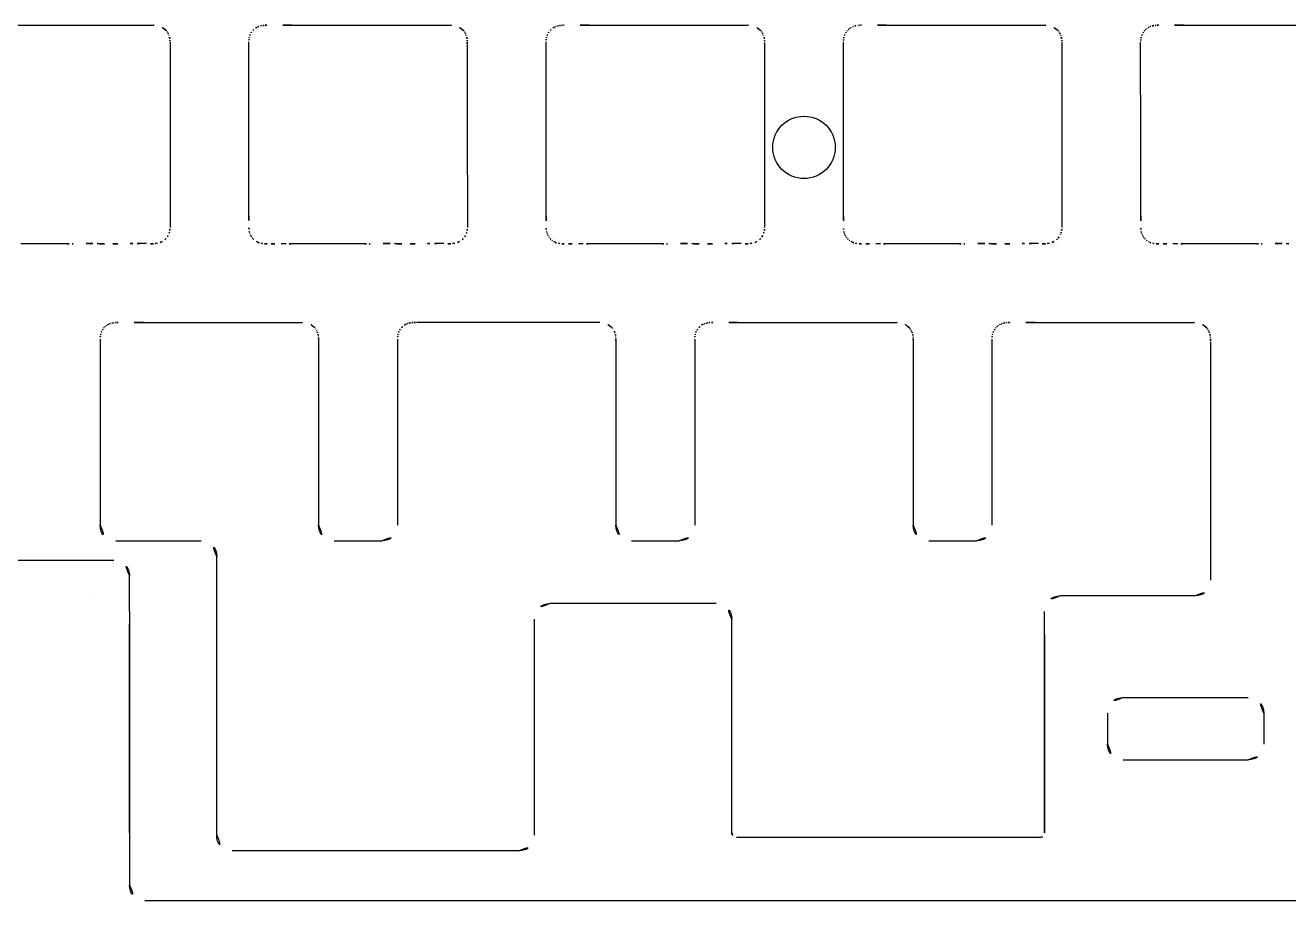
# Model space of a CAD drawing. Header units: millimetres. Extents: x 1963163760 to 1963164260, y 1135949646 to 1135950337.
# Drawn here: x 1963163908.2 to 1963163989.2, y 1135949843.2 to 1135949899.3 of the extents above; entities that cross this region are included whole.
import ezdxf

# ---------------------------------------------------------------- set-up
doc = ezdxf.new("R2010")
doc.units = ezdxf.units.MM

msp = doc.modelspace()

# ---------------------------------------------------------------- linework, layer by layer
for p, q in [((1963163906.252476, 1135949899.3461), (1963163916.444005, 1135949899.346359)), ((1963163925.302464, 1135949899.3461), (1963163935.494054, 1135949899.346359)), ((1963163944.352452, 1135949899.3461), (1963163954.54398, 1135949899.346359)), ((1963163963.40244, 1135949899.3461), (1963163973.594029, 1135949899.346359)), ((1963163982.452428, 1135949899.3461), (1963163992.644078, 1135949899.346359)), ((1963163917.488316, 1135949898.235122), (1963163917.488377, 1135949898.213819)), ((1963163922.538182, 1135949891.518127), (1963163922.533055, 1135949898.274903)), ((1963163936.538304, 1135949898.235122), (1963163936.538365, 1135949898.192506)), ((1963163941.58817, 1135949891.518127), (1963163941.583043, 1135949898.274903)), ((1963163960.638219, 1135949891.518127), (1963163960.633092, 1135949898.274902)), ((1963163979.688145, 1135949891.518127), (1963163979.683018, 1135949898.274902)), ((1963163917.488194, 1135949897.4272), (1963163917.487889, 1135949895.293655)), ((1963163917.488316, 1135949898.192505), (1963163917.488194, 1135949898.107345)), ((1963163917.488194, 1135949898.107345), (1963163917.488255, 1135949897.767278)), ((1963163917.488255, 1135949897.767278), (1963163917.488194, 1135949897.4272)), ((1963163917.488377, 1135949898.213819), (1963163917.488316, 1135949898.192505)), ((1963163936.538243, 1135949897.4272), (1963163936.537877, 1135949895.293655)), ((1963163936.538243, 1135949898.107345), (1963163936.538304, 1135949897.767278)), ((1963163936.538304, 1135949897.767278), (1963163936.538243, 1135949897.4272)), ((1963163955.588231, 1135949897.4272), (1963163955.587865, 1135949895.293655)), ((1963163955.588292, 1135949898.192505), (1963163955.58817, 1135949898.107345)), ((1963163955.58817, 1135949898.107345), (1963163955.588231, 1135949897.4272)), ((1963163974.638219, 1135949897.427185), (1963163974.637913, 1135949895.293653)), ((1963163974.638341, 1135949898.192505), (1963163974.638219, 1135949898.107361)), ((1963163974.638219, 1135949898.107361), (1963163974.63828, 1135949897.767278)), ((1963163974.63828, 1135949897.767278), (1963163974.638219, 1135949897.427185)), ((1963163917.487889, 1135949895.293655), (1963163917.48795, 1135949894.226883)), ((1963163936.537877, 1135949895.293655), (1963163936.537938, 1135949894.226883)), ((1963163955.587865, 1135949895.293655), (1963163955.587926, 1135949894.226883)), ((1963163974.637913, 1135949895.293653), (1963163974.637975, 1135949894.226883)), ((1963163917.48795, 1135949894.226883), (1963163917.488255, 1135949893.16011)), ((1963163936.537938, 1135949894.226883), (1963163936.538243, 1135949893.16011)), ((1963163955.587926, 1135949894.226883), (1963163955.588292, 1135949893.16011)), ((1963163974.637975, 1135949894.226883), (1963163974.638219, 1135949893.16011)), ((1963163917.488255, 1135949893.16011), (1963163917.489903, 1135949886.381668)), ((1963163936.538243, 1135949893.16011), (1963163936.539952, 1135949886.381668)), ((1963163955.588292, 1135949893.16011), (1963163955.58994, 1135949886.381668)), ((1963163974.638219, 1135949893.16011), (1963163974.639928, 1135949886.381668)), ((1963163922.538609, 1135949890.748119), (1963163922.538182, 1135949891.518127)), ((1963163941.588658, 1135949890.748119), (1963163941.58817, 1135949891.518127)), ((1963163960.638646, 1135949890.748119), (1963163960.638219, 1135949891.518127)), ((1963163979.688634, 1135949890.748119), (1963163979.688145, 1135949891.518127)), ((1963163922.538914, 1135949889.9781), (1963163922.538609, 1135949890.748119)), ((1963163941.588902, 1135949889.9781), (1963163941.588658, 1135949890.748119)), ((1963163960.638951, 1135949889.9781), (1963163960.638646, 1135949890.748119)), ((1963163979.688908, 1135949889.9781), (1963163979.688634, 1135949890.748119)), ((1963163922.539098, 1135949888.438003), (1963163922.538914, 1135949889.9781)), ((1963163941.589024, 1135949888.438003), (1963163941.588902, 1135949889.9781)), ((1963163960.639073, 1135949888.438003), (1963163960.638951, 1135949889.9781)), ((1963163979.689122, 1135949888.438003), (1963163979.688908, 1135949889.9781)), ((1963163922.53922, 1135949887.777063), (1963163922.539098, 1135949888.438003)), ((1963163922.539464, 1135949887.446651), (1963163922.53922, 1135949887.777063)), ((1963163941.589146, 1135949887.777063), (1963163941.589024, 1135949888.438003)), ((1963163941.589391, 1135949887.446651), (1963163941.589146, 1135949887.777063)), ((1963163960.639195, 1135949887.777063), (1963163960.639073, 1135949888.438003)), ((1963163960.639439, 1135949887.446651), (1963163960.639195, 1135949887.777063)), ((1963163979.689244, 1135949887.777063), (1963163979.689122, 1135949888.438003)), ((1963163979.689488, 1135949887.446651), (1963163979.689244, 1135949887.777063)), ((1963163922.539952, 1135949887.116318), (1963163922.539464, 1135949887.446651)), ((1963163941.589879, 1135949887.116318), (1963163941.589391, 1135949887.446651)), ((1963163960.639928, 1135949887.116318), (1963163960.639439, 1135949887.446651)), ((1963163979.689976, 1135949887.116318), (1963163979.689488, 1135949887.446651)), ((1963163909.425328, 1135949885.34522), (1963163907.930821, 1135949885.345413)), ((1963163910.172581, 1135949885.345054), (1963163909.425328, 1135949885.34522)), ((1963163910.919835, 1135949885.34465), (1963163910.172581, 1135949885.345054)), ((1963163915.774663, 1135949885.348581), (1963163915.562535, 1135949885.349411)), ((1963163915.986729, 1135949885.347534), (1963163915.774663, 1135949885.348581)), ((1963163924.920201, 1135949885.345083), (1963163924.605077, 1135949885.343735)), ((1963163925.409917, 1135949885.345972), (1963163925.235387, 1135949885.345947)), ((1963163925.584447, 1135949885.345825), (1963163925.409917, 1135949885.345972)), ((1963163926.282628, 1135949885.345533), (1963163925.584447, 1135949885.345825)), ((1963163926.980748, 1135949885.345413), (1963163926.282628, 1135949885.345533)), ((1963163928.475316, 1135949885.34522), (1963163926.980748, 1135949885.345413)), ((1963163929.222569, 1135949885.345054), (1963163928.475316, 1135949885.34522)), ((1963163929.969823, 1135949885.34465), (1963163929.222569, 1135949885.345054)), ((1963163934.82462, 1135949885.348581), (1963163934.612523, 1135949885.349411)), ((1963163935.036717, 1135949885.347534), (1963163934.82462, 1135949885.348581)), ((1963163943.970189, 1135949885.345083), (1963163943.655095, 1135949885.343735)), ((1963163944.459935, 1135949885.345972), (1963163944.285374, 1135949885.345947)), ((1963163944.634434, 1135949885.345825), (1963163944.459935, 1135949885.345972)), ((1963163945.332616, 1135949885.345533), (1963163944.634434, 1135949885.345825)), ((1963163946.030797, 1135949885.345413), (1963163945.332616, 1135949885.345533)), ((1963163947.525304, 1135949885.34522), (1963163946.030797, 1135949885.345413)), ((1963163948.272557, 1135949885.345054), (1963163947.525304, 1135949885.34522)), ((1963163949.019871, 1135949885.34465), (1963163948.272557, 1135949885.345054)), ((1963163953.874638, 1135949885.348581), (1963163953.662511, 1135949885.349411)), ((1963163954.086705, 1135949885.347534), (1963163953.874638, 1135949885.348581)), ((1963163963.020238, 1135949885.345083), (1963163962.705083, 1135949885.343735)), ((1963163963.509923, 1135949885.345972), (1963163963.335362, 1135949885.345947)), ((1963163963.684483, 1135949885.345825), (1963163963.509923, 1135949885.345972)), ((1963163964.382634, 1135949885.345533), (1963163963.684483, 1135949885.345825)), ((1963163965.080785, 1135949885.345413), (1963163964.382634, 1135949885.345533)), ((1963163966.575352, 1135949885.34522), (1963163965.080785, 1135949885.345413)), ((1963163967.322606, 1135949885.345054), (1963163966.575352, 1135949885.34522)), ((1963163968.069859, 1135949885.34465), (1963163967.322606, 1135949885.345054)), ((1963163972.924657, 1135949885.348581), (1963163972.712559, 1135949885.349411)), ((1963163973.136754, 1135949885.347534), (1963163972.924657, 1135949885.348581)), ((1963163982.070164, 1135949885.345083), (1963163981.75504, 1135949885.343735)), ((1963163982.559911, 1135949885.345972), (1963163982.385289, 1135949885.345947)), ((1963163982.73441, 1135949885.345825), (1963163982.559911, 1135949885.345972)), ((1963163983.432591, 1135949885.345533), (1963163982.73441, 1135949885.345825)), ((1963163984.130772, 1135949885.345413), (1963163983.432591, 1135949885.345533)), ((1963163985.625279, 1135949885.34522), (1963163984.130772, 1135949885.345413)), ((1963163986.372594, 1135949885.345054), (1963163985.625279, 1135949885.34522)), ((1963163987.119908, 1135949885.34465), (1963163986.372594, 1135949885.345054)), ((1963163915.77744, 1135949880.296112), (1963163925.969029, 1135949880.296356)), ((1963163953.877476, 1135949880.296112), (1963163964.069005, 1135949880.296356)), ((1963163972.927525, 1135949880.296112), (1963163983.119054, 1135949880.296358)), ((1963163946.063267, 1135949879.142532), (1963163946.063145, 1135949879.057373)), ((1963163965.113316, 1135949879.142532), (1963163965.113194, 1135949879.057373)), ((1963163965.113316, 1135949879.185135), (1963163965.113377, 1135949879.163828)), ((1963163965.113377, 1135949879.163828), (1963163965.113316, 1135949879.142532)), ((1963163984.163365, 1135949879.185104), (1963163984.163365, 1135949879.163818)), ((1963163984.163365, 1135949879.163818), (1963163984.163365, 1135949879.142532)), ((1963163912.635954, 1135949862.765527), (1963163912.635954, 1135949862.765527)), ((1963163914.882813, 1135949847.570205), (1963163914.883981, 1135949860.970864)), ((1963163973.531285, 1135949860.251529), (1963163973.529748, 1135949847.575539)), ((1963163978.568568, 1135949856.258152), (1963163986.568568, 1135949856.258152)), ((1963163977.568568, 1135949855.258152), (1963163977.568568, 1135949853.258152)), ((1963163987.568568, 1135949855.258152), (1963163987.568568, 1135949853.258152)), ((1963163978.568568, 1135949852.258152), (1963163986.568568, 1135949852.258152)), ((1963163940.835172, 1135949847.422678), (1963163940.835172, 1135949849.276068)), ((1963163914.882813, 1135949847.570205), (1963163914.882813, 1135949847.570205)), ((1963163953.681313, 1135949847.275565), (1963163953.681313, 1135949847.275565)), ((1963163973.229774, 1135949847.275565), (1963163953.782913, 1135949847.275565)), ((1963163973.527741, 1135949847.544805), (1963163973.527741, 1135949847.544805)), ((1963163933.482062, 1135949846.422678), (1963163921.476874, 1135949846.422678)), ((1963163939.835172, 1135949846.422678), (1963163933.482062, 1135949846.422678))]:
    msp.add_line(p, q)
at = {"linetype": 'ByBlock'}
for p, q in [((1963163945.019017, 1135949880.296356), (1963163933.27689, 1135949880.29454)), ((1963163913.008092, 1135949879.224899), (1963163913.008092, 1135949867.295419)), ((1963163927.00919, 1135949879.289932), (1963163927.00919, 1135949867.295419)), ((1963163932.058018, 1135949879.224899), (1963163932.058018, 1135949867.295419)), ((1963163946.063145, 1135949879.057373), (1963163946.063145, 1135949867.295419)), ((1963163951.108067, 1135949879.224899), (1963163951.108067, 1135949867.295419)), ((1963163965.11179, 1135949879.237555), (1963163965.11179, 1135949867.295419)), ((1963163970.157994, 1135949879.224899), (1963163970.157994, 1135949867.295419)), ((1963163984.163121, 1135949879.057356), (1963163984.163121, 1135949867.295419)), ((1963163984.163121, 1135949873.176388), (1963163984.163121, 1135949863.769616)), ((1963163914.008092, 1135949866.295419), (1963163919.476874, 1135949866.295419)), ((1963163928.00919, 1135949866.295419), (1963163931.058018, 1135949866.295419)), ((1963163947.063145, 1135949866.295419), (1963163950.108067, 1135949866.295419)), ((1963163966.11179, 1135949866.295419), (1963163969.157994, 1135949866.295419)), ((1963163906.641683, 1135949865.065526), (1963163913.883397, 1135949865.065526)), ((1963163920.476874, 1135949847.422678), (1963163920.476874, 1135949865.295419)), ((1963163914.883397, 1135949861.765527), (1963163914.883397, 1135949864.065526)), ((1963163983.163121, 1135949862.769616), (1963163974.529748, 1135949862.769616)), ((1963163952.482939, 1135949862.275239), (1963163941.835172, 1135949862.275239)), ((1963163914.883397, 1135949861.765527), (1963163914.883397, 1135949844.226216)), ((1963163940.835172, 1135949849.276068), (1963163940.835172, 1135949861.275239)), ((1963163953.482939, 1135949847.575539), (1963163953.482939, 1135949861.275239)), ((1963163973.529748, 1135949847.575539), (1963163973.529748, 1135949861.769616)), ((1963164004.636099, 1135949843.226216), (1963163915.883397, 1135949843.226216))]:
    msp.add_line(p, q, dxfattribs=at)
msp.add_circle((1963163958.113455, 1135949891.518127), 2)
for centre, radius, start, end in [((1963163916.815584, 1135949908.934026), 9.594865, 267.78056264, 268.10368893), ((1963163916.46291, 1135949898.28505), 1.059949, 42.3236779, 88.09841304), ((1963163923.609469, 1135949898.287423), 1.090213, 133.29270895, 144.93982425), ((1963163923.45086, 1135949898.455106), 0.859401, 118.47089431, 133.26196887), ((1963163923.492259, 1135949898.367068), 0.956544, 115.11834031, 118.13687715), ((1963163923.580074, 1135949898.181576), 1.161771, 110.15126854, 115.15639366), ((1963163923.57666, 1135949898.149666), 1.190636, 101.83972435, 109.46797048), ((1963163923.57691, 1135949898.150887), 1.189493, 99.21088696, 101.86359283), ((1963163923.649689, 1135949897.515014), 1.829062, 94.26745738, 98.27289082), ((1963163923.66646, 1135949897.282659), 2.06202, 91.32076126, 94.25173234), ((1963163923.652165, 1135949893.982494), 5.36174, 89.88161908, 90.35514483), ((1963163923.618931, 1135949922.741022), 23.396841, 270.10851812, 270.32554225), ((1963163924.75348, 1135949671.640981), 227.70578, 89.86186613, 90.25203482), ((1963163935.832081, 1135949908.042328), 8.702537, 267.77393227, 268.13180368), ((1963163935.513911, 1135949898.287279), 1.0577, 42.27136236, 88.13276029), ((1963163942.650195, 1135949898.295674), 1.077843, 133.2335764, 145.01415612), ((1963163942.502231, 1135949898.45329), 0.861657, 118.49418904, 133.24432261), ((1963163942.562738, 1135949898.32618), 1.002264, 115.18673423, 118.06753224), ((1963163942.630095, 1135949898.181578), 1.161783, 110.15276355, 115.15789069), ((1963163942.62562, 1135949898.153259), 1.186909, 101.82674394, 109.47895319), ((1963163942.628592, 1135949898.14311), 1.197452, 99.234234, 101.86644078), ((1963163942.700186, 1135949897.508447), 1.835643, 94.2661425, 98.26099241), ((1963163942.716068, 1135949897.292281), 2.052392, 91.31634793, 94.25936175), ((1963163942.702199, 1135949893.967714), 5.37652, 89.881783, 90.35465298), ((1963163942.673008, 1135949922.741014), 23.396826, 270.0986553, 270.31567931), ((1963163943.80573, 1135949671.658911), 227.687845, 89.8624262, 90.25260855), ((1963163954.607871, 1135949900.999917), 1.654792, 267.78728855, 269.01137677), ((1963163954.560935, 1135949898.282189), 1.063341, 42.36581852, 89.00934097), ((1963163961.462722, 1135949898.533739), 0.74399, 129.91036791, 139.73703468), ((1963163961.828611, 1135949898.059335), 1.342841, 124.87156111, 128.89833291), ((1963163961.547409, 1135949898.462035), 0.851677, 118.49044196, 124.84003256), ((1963163961.612725, 1135949898.32618), 1.002264, 115.18673423, 118.06753224), ((1963163961.68005, 1135949898.181576), 1.161771, 110.15126854, 115.15639366), ((1963163961.676114, 1135949898.151177), 1.189038, 101.82720476, 109.46857971), ((1963163961.6786, 1135949898.143109), 1.197444, 99.23226895, 101.86448774), ((1963163961.749967, 1135949897.511731), 1.832353, 94.26733478, 98.26746612), ((1963163961.766056, 1135949897.292281), 2.052392, 91.31634793, 94.25936175), ((1963163961.752187, 1135949893.967714), 5.37652, 89.881783, 90.35465298), ((1963163961.724876, 1135949922.22109), 22.8769, 270.09618277, 270.31813821), ((1963163962.855718, 1135949671.658911), 227.687845, 89.8624262, 90.25260855), ((1963163973.932056, 1135949908.042328), 8.702537, 267.77393227, 268.13180368), ((1963163973.613887, 1135949898.287279), 1.0577, 42.27136236, 88.13276029), ((1963163980.495703, 1135949898.549471), 0.720978, 129.67207258, 139.81632389), ((1963163980.878659, 1135949898.059335), 1.342841, 124.87156111, 128.89833291), ((1963163980.597453, 1135949898.462034), 0.851675, 118.49019774, 124.83977854), ((1963163980.690657, 1135949898.273042), 1.062271, 115.33387992, 118.04603321), ((1963163980.739604, 1135949898.157257), 1.187877, 110.17754908, 115.07806211), ((1963163980.723068, 1135949898.162202), 1.177612, 101.78976134, 109.50535595), ((1963163980.720335, 1135949898.190202), 1.149649, 99.20582272, 101.94152174), ((1963163980.800759, 1135949897.503003), 1.841116, 94.27207459, 98.25504223), ((1963163980.817091, 1135949897.271334), 2.073359, 91.33368747, 94.24525332), ((1963163980.802159, 1135949893.952913), 5.391322, 89.88194692, 90.35416121), ((1963163980.772984, 1135949922.741014), 23.396826, 270.0986553, 270.31567931), ((1963163981.905706, 1135949671.658911), 227.687845, 89.8624262, 90.25260855), ((1963163916.94915, 1135949898.728059), 0.402161, 38.31664151, 42.30289705), ((1963163916.202215, 1135949898.173741), 1.332182, 33.10224302, 37.1042011), ((1963163916.602197, 1135949898.433184), 0.855428, 26.94208964, 33.17650511), ((1963163916.521714, 1135949898.398232), 0.943027, 23.56764955, 26.6196666), ((1963163916.223184, 1135949898.270098), 1.26789, 18.89327059, 23.48107181), ((1963163916.220822, 1135949898.288749), 1.264219, 10.82155445, 18.05880899), ((1963163916.097744, 1135949898.27013), 1.388613, 8.32781988, 10.6226695), ((1963163915.515993, 1135949898.219581), 1.971848, 3.49886213, 7.33279804), ((1963163914.98751, 1135949898.188561), 2.50124, 1.06663668, 3.46927422), ((1963163924.75578, 1135949898.170583), 2.225171, 172.3901533, 177.31290645), ((1963163923.868289, 1135949898.289464), 1.329754, 167.03719338, 172.40336978), ((1963163923.726558, 1135949898.285024), 1.193178, 156.70092302, 165.30247126), ((1963163923.482971, 1135949898.389287), 0.928215, 145.60129347, 156.6647782), ((1963163936.02915, 1135949898.754332), 0.36228, 38.00545265, 42.42442405), ((1963163935.605916, 1135949898.415297), 0.904549, 32.52104516, 38.41987557), ((1963163935.55756, 1135949898.384305), 0.961984, 26.9821847, 32.52912819), ((1963163935.486491, 1135949898.359573), 1.036589, 23.6430387, 26.41810256), ((1963163935.34143, 1135949898.296556), 1.194746, 18.75275747, 23.62159258), ((1963163935.25578, 1135949898.285376), 1.279555, 10.84409922, 17.99382038), ((1963163935.283124, 1135949898.289981), 1.251833, 8.32595758, 10.87252987), ((1963163934.450551, 1135949898.2096), 2.087674, 3.57894183, 7.19993595), ((1963163934.037498, 1135949898.188561), 2.50124, 1.06663668, 3.46927422), ((1963163943.805768, 1135949898.170583), 2.225171, 172.3901533, 177.31290645), ((1963163942.976341, 1135949898.279608), 1.388613, 167.17885784, 172.31697924), ((1963163942.766731, 1135949898.288451), 1.182874, 156.6654024, 165.34316898), ((1963163942.532517, 1135949898.388842), 0.928052, 145.56105415, 156.62876962), ((1963163955.081354, 1135949898.755785), 0.359688, 38.03439391, 42.48848064), ((1963163954.224222, 1135949898.117822), 1.428101, 33.272374, 37.00635949), ((1963163954.720606, 1135949898.443904), 0.834194, 26.85750763, 33.25167571), ((1963163954.536479, 1135949898.359573), 1.036589, 23.6430387, 26.41810256), ((1963163954.357291, 1135949898.284079), 1.231015, 18.79289769, 23.5171794), ((1963163954.321228, 1135949898.288386), 1.263865, 10.84140133, 18.08138464), ((1963163954.195989, 1135949898.268311), 1.39065, 8.39130549, 10.68320331), ((1963163953.615768, 1135949898.220471), 1.971994, 3.47269546, 7.30617609), ((1963163953.33734, 1135949898.198457), 2.25125, 0.93322261, 3.60270295), ((1963163951.868629, 1135949898.213814), 3.719723, 359.67176662, 0.32823338), ((1963163963.380325, 1135949898.144706), 2.750316, 173.99795473, 177.28667702), ((1963163961.795232, 1135949898.310352), 1.156592, 166.12271733, 173.94816167), ((1963163961.816731, 1135949898.28821), 1.182887, 156.65415049, 165.33126414), ((1963163961.583249, 1135949898.388979), 0.928588, 145.5940793, 156.6538438), ((1963163961.957205, 1135949898.114165), 1.392492, 139.71282373, 144.959084), ((1963163974.129126, 1135949898.754332), 0.36228, 38.00545265, 42.42442405), ((1963163973.705892, 1135949898.415297), 0.904549, 32.52104516, 38.41987557), ((1963163973.65736, 1135949898.384204), 0.962187, 26.98276505, 32.52854462), ((1963163973.330334, 1135949898.236734), 1.320633, 24.06649609, 26.24685673), ((1963163973.334545, 1135949898.255886), 1.309072, 18.93381754, 23.37625992), ((1963163973.400554, 1135949898.297357), 1.233307, 10.68898758, 18.10647447), ((1963163973.496769, 1135949898.309205), 1.136581, 8.19682333, 11.00166952), ((1963163972.609882, 1135949898.21614), 2.027967, 3.49930011, 7.22678654), ((1963163972.387257, 1135949898.198456), 2.251261, 0.93320895, 3.60268932), ((1963163967.198795, 1135949898.192505), 7.439546, 0, 0.32821972), ((1963163982.430939, 1135949898.143599), 2.751056, 173.9763219, 177.26434419), ((1963163980.819855, 1135949898.314375), 1.130947, 166.01161468, 174.01513873), ((1963163980.86712, 1135949898.287819), 1.183316, 156.64396229, 165.31711626), ((1963163980.633996, 1135949898.389129), 0.929131, 145.62806272, 156.68018606), ((1963163981.033861, 1135949898.095451), 1.425073, 139.83157225, 144.95864419), ((1963163966.015052, 1135949898.107673), 29.476809, 179.83510536, 180.00064204), ((1963164003.739309, 1135949887.25931), 81.199483, 180.10089562, 180.62662773), ((1963163994.565221, 1135949887.230326), 52.975465, 180.12331234, 180.96659961), ((1963164007.098128, 1135949887.200663), 46.458277, 180.10402384, 181.0781408), ((1963164026.987543, 1135949887.175331), 47.297603, 180.07148477, 181.0192137), ((1963163916.530308, 1135949886.328037), 0.951203, 341.16520806, 352.2187838), ((1963163915.283906, 1135949886.497065), 2.209013, 352.25198174, 357.00556605), ((1963163924.134089, 1135949886.389033), 1.589506, 180.64011136, 189.86584907), ((1963163923.293958, 1135949886.251676), 0.738314, 190.53512008, 196.51288206), ((1963163935.57367, 1135949886.329123), 0.957883, 341.23284444, 352.20851187), ((1963163934.334287, 1135949886.49815), 2.208738, 352.2228794, 356.97697635), ((1963163943.021328, 1135949886.360228), 1.424229, 180.94838785, 189.84599389), ((1963163942.322285, 1135949886.245906), 0.715966, 190.39813747, 196.56151908), ((1963163954.624044, 1135949886.329678), 0.957638, 341.19280354, 352.17207042), ((1963163953.452343, 1135949886.490982), 2.140391, 352.16625154, 357.07250923), ((1963163962.022238, 1135949886.351948), 1.374398, 181.06062512, 189.8562123), ((1963163961.393348, 1135949886.250367), 0.737441, 190.44433217, 196.42695827), ((1963163973.673607, 1135949886.329129), 0.957921, 341.23323321, 352.20867799), ((1963163972.398637, 1135949886.501524), 2.244493, 352.2607082, 356.9389338), ((1963163981.117868, 1135949886.359204), 1.420669, 181.01586622, 189.82901118), ((1963163980.401761, 1135949886.242078), 0.695112, 190.39273333, 196.74356982), ((1963163910.955724, 1135949941.618368), 56.273729, 269.96345848, 270.25577779), ((1963163910.608814, 1135949955.66339), 70.320735, 270.48735357, 270.63069873), ((1963163912.149212, 1135949814.874497), 70.476585, 89.67444409, 90.62302116), ((1963163911.363424, 1135949751.256537), 134.098655, 89.31185548, 89.49315239), ((1963163913.870744, 1135949959.780191), 74.440073, 269.30975177, 269.96304867), ((1963163913.866925, 1135949951.624491), 66.284372, 269.96179192, 270.6954123), ((1963163915.770011, 1135949794.545689), 90.805957, 90.42541545, 90.69319915), ((1963163915.364991, 1135949822.733185), 62.616538, 89.81924557, 90.24632472), ((1963163915.740062, 1135949835.894523), 49.453626, 89.25964156, 89.71421005), ((1963163916.394938, 1135949886.57831), 1.234391, 269.26315251, 276.68383083), ((1963163916.359549, 1135949886.808513), 1.467172, 277.01012841, 290.15784627), ((1963163916.534962, 1135949886.330534), 0.958023, 290.16059475, 310.35546307), ((1963163916.558506, 1135949886.276393), 0.901682, 311.44315397, 327.59363122), ((1963163916.370877, 1135949886.395607), 1.123981, 327.58885997, 340.52898794), ((1963163923.085918, 1135949886.196814), 0.523302, 197.22812179, 201.8185599), ((1963163923.835912, 1135949886.495384), 1.330541, 201.75105153, 203.5560692), ((1963163924.085294, 1135949886.612593), 1.606003, 203.83355739, 205.65945441), ((1963163923.906757, 1135949886.539932), 1.413658, 206.13832617, 210.61571996), ((1963163923.60851, 1135949886.363627), 1.067197, 210.62440462, 216.55592317), ((1963163922.905108, 1135949885.839261), 0.18987, 215.87403596, 218.89278604), ((1963163923.53589, 1135949886.335779), 0.992614, 218.33892085, 239.67416477), ((1963163923.504042, 1135949886.294562), 0.94098, 240.08088726, 246.19923695), ((1963163923.545645, 1135949886.389193), 1.044351, 246.20604439, 257.62396216), ((1963163923.550428, 1135949886.465818), 1.120283, 258.22494421, 269.40176013), ((1963163924.149188, 1135949944.679253), 59.336798, 269.41053061, 269.83158096), ((1963163924.094962, 1135950005.543147), 120.200495, 269.94270837, 270.24315548), ((1963163925.421014, 1135949760.143692), 125.202392, 90.08495393, 90.2291808), ((1963163930.005711, 1135949941.618368), 56.273729, 269.96345848, 270.25577779), ((1963163929.516504, 1135949969.87165), 84.529693, 270.50188873, 270.62113584), ((1963163931.199028, 1135949814.762994), 70.588088, 89.67482657, 90.62190092), ((1963163930.413497, 1135949751.275824), 134.079367, 89.31180084, 89.49312507), ((1963163932.922227, 1135949960.020973), 74.680856, 269.3108037, 269.96201048), ((1963163932.91682, 1135949951.65076), 66.310641, 269.96188754, 270.69527571), ((1963163934.819966, 1135949794.565275), 90.786372, 90.42548375, 90.69328111), ((1963163934.414979, 1135949822.733185), 62.616538, 89.81924557, 90.24632472), ((1963163934.786706, 1135949835.275801), 50.072357, 89.26479198, 89.71392319), ((1963163935.44503, 1135949886.579631), 1.235697, 269.26613076, 276.67468599), ((1963163935.408304, 1135949886.812511), 1.471297, 277.04112509, 290.14873595), ((1963163935.586087, 1135949886.328672), 0.95583, 290.13431421, 310.37293666), ((1963163935.614404, 1135949886.271925), 0.894384, 311.34580743, 327.63108454), ((1963163935.420187, 1135949886.395799), 1.124741, 327.59803471, 340.5322629), ((1963163942.235666, 1135949886.228734), 0.628099, 197.31232325, 203.47469693), ((1963163943.195677, 1135949886.646384), 1.675025, 203.49759016, 205.80765264), ((1963163943.022079, 1135949886.570985), 1.485936, 206.10445006, 211.59377773), ((1963163942.368452, 1135949886.168927), 0.718552, 211.59093815, 222.95645078), ((1963163942.898886, 1135949886.670149), 1.448326, 223.16889427, 229.40376083), ((1963163942.52851, 1135949886.237323), 0.878662, 229.37643132, 239.66145468), ((1963163942.549778, 1135949886.286132), 0.931551, 240.04888737, 246.22928648), ((1963163942.595633, 1135949886.389193), 1.044351, 246.20604439, 257.62396216), ((1963163942.600395, 1135949886.465594), 1.120059, 258.22366093, 269.3995881), ((1963163943.199395, 1135949944.797534), 59.455079, 269.41145961, 269.8317039), ((1963163943.144421, 1135950005.884139), 120.541486, 269.94311818, 270.24273201), ((1963163944.471002, 1135949760.143692), 125.202392, 90.08495393, 90.2291808), ((1963163949.05576, 1135949941.618368), 56.273729, 269.96345848, 270.25577779), ((1963163948.566553, 1135949969.87165), 84.529693, 270.50188873, 270.62113584), ((1963163950.2485, 1135949814.985666), 70.365422, 89.67332396, 90.62340363), ((1963163949.524422, 1135949757.123446), 128.231436, 89.30763423, 89.49720972), ((1963163951.972365, 1135949960.039532), 74.699415, 269.31088566, 269.96191486), ((1963163951.966805, 1135949951.641224), 66.301105, 269.96188754, 270.69533035), ((1963163953.840298, 1135949797.262541), 88.088946, 90.41922706, 90.69526205), ((1963163953.467014, 1135949822.733177), 62.616539, 89.82111707, 90.24819617), ((1963163953.840038, 1135949835.894523), 49.453626, 89.25964156, 89.71421005), ((1963163954.494913, 1135949886.57831), 1.234391, 269.26315251, 276.68383083), ((1963163954.459519, 1135949886.808767), 1.467425, 277.00911009, 290.15443598), ((1963163954.635217, 1135949886.329992), 0.95743, 290.15579334, 310.36363313), ((1963163954.662002, 1135949886.273587), 0.89725, 311.39315574, 327.6236228), ((1963163954.4664, 1135949886.397554), 1.128828, 327.62590784, 340.51113555), ((1963163961.223085, 1135949886.210861), 0.563049, 197.47067417, 201.73844682), ((1963163961.751656, 1135949886.418432), 1.130912, 201.58857997, 203.71251449), ((1963163961.998452, 1135949886.528139), 1.400991, 203.76144689, 205.85561301), ((1963163962.072067, 1135949886.570985), 1.485936, 206.10445006, 211.59377773), ((1963163961.41844, 1135949886.168927), 0.718552, 211.59093815, 222.95645078), ((1963163961.958389, 1135949886.680348), 1.462243, 223.20530914, 229.38168238), ((1963163961.579063, 1135949886.238235), 0.879703, 229.38876479, 239.66313218), ((1963163961.599826, 1135949886.286132), 0.931551, 240.04888737, 246.22928648), ((1963163961.645911, 1135949886.389654), 1.044867, 246.20472951, 257.61383635), ((1963163961.650394, 1135949886.465817), 1.120282, 258.22544793, 269.40225202), ((1963163962.249163, 1135949944.679253), 59.336798, 269.41053061, 269.83158096), ((1963163962.194924, 1135950005.566437), 120.223785, 269.94272203, 270.24312816), ((1963163963.520953, 1135949760.192178), 125.153906, 90.08496759, 90.22923544), ((1963163968.105748, 1135949941.618368), 56.273729, 269.96345848, 270.25577779), ((1963163967.616813, 1135949969.827667), 84.485709, 270.50195703, 270.62125892), ((1963163969.298721, 1135949814.880032), 70.471053, 89.67404794, 90.62267967), ((1963163968.513387, 1135949751.256537), 134.098655, 89.31185548, 89.49315239), ((1963163971.022368, 1135949960.042217), 74.702101, 269.31089932, 269.96192852), ((1963163971.016922, 1135949951.634027), 66.293908, 269.96180558, 270.69537133), ((1963163972.905106, 1135949795.908614), 89.442952, 90.42228711, 90.69416914), ((1963163972.516065, 1135949822.749556), 62.600163, 89.82016081, 90.24728093), ((1963163972.886269, 1135949835.101803), 50.246355, 89.26673194, 89.71437397), ((1963163973.545033, 1135949886.580482), 1.236538, 269.27103531, 276.66886742), ((1963163973.50956, 1135949886.808775), 1.467432, 277.00937103, 290.15211117), ((1963163973.686, 1135949886.328306), 0.955591, 290.14550309, 310.39003086), ((1963163973.727617, 1135949886.255936), 0.873635, 311.38672008, 321.149737), ((1963163973.480538, 1135949886.425965), 1.172932, 322.25246254, 334.79362547), ((1963163973.621892, 1135949886.359483), 1.016724, 334.79092441, 340.55119962), ((1963163980.354054, 1135949886.234697), 0.647335, 197.33446191, 203.31024453), ((1963163981.309974, 1135949886.650609), 1.689814, 203.43559579, 205.72433457), ((1963163980.676563, 1135949886.351559), 0.989394, 206.04363168, 211.01466184), ((1963163982.297312, 1135949887.320734), 2.877812, 210.92536378, 212.63401921), ((1963163980.436107, 1135949886.126035), 0.666168, 212.42749992, 217.28774774), ((1963163980.369707, 1135949886.07669), 0.583447, 217.38284352, 222.93360168), ((1963163981.014869, 1135949886.687322), 1.47175, 223.23016499, 229.36456457), ((1963163980.626283, 1135949886.233633), 0.874395, 229.32678478, 239.66045663), ((1963163980.65774, 1135949886.303054), 0.950232, 240.13784679, 246.20320107), ((1963163980.695669, 1135949886.389193), 1.044351, 246.20604439, 257.62396216), ((1963163980.700453, 1135949886.465818), 1.120283, 258.22494421, 269.40176013), ((1963163981.2992, 1135949944.670951), 59.328495, 269.41048963, 269.8315673), ((1963163981.244421, 1135950005.860796), 120.518143, 269.94313184, 270.24275933), ((1963163982.57088, 1135949760.192178), 125.153906, 90.08496759, 90.22923544), ((1963163987.155797, 1135949941.618368), 56.273729, 269.96345848, 270.25577779), ((1963163986.666862, 1135949969.827667), 84.485709, 270.50195703, 270.62125892), ((1963163988.348309, 1135949814.880035), 70.471045, 89.67367912, 90.62229705), ((1963163987.626703, 1135949757.123442), 128.231412, 89.30865885, 89.49823421), ((1963163914.191581, 1135949879.238249), 1.182732, 156.65326263, 165.33135034), ((1963163913.958017, 1135949879.339064), 0.928339, 145.59119968, 156.65333617), ((1963163914.331755, 1135949879.064596), 1.391867, 139.71459732, 144.96358615), ((1963163913.839323, 1135949879.482337), 0.746113, 129.93427199, 139.73473808), ((1963163914.206388, 1135949879.005055), 1.347937, 124.86451636, 128.87527074), ((1963163913.923538, 1135949879.410207), 0.85382, 118.49866331, 124.83230962), ((1963163913.975002, 1135949879.301554), 0.973885, 115.14474601, 118.10951058), ((1963163914.060311, 1135949879.11948), 1.174954, 110.18863879, 115.1379203), ((1963163914.052155, 1135949879.0974), 1.19296, 101.83881888, 109.45497446), ((1963163914.048493, 1135949879.117146), 1.172883, 99.17456153, 101.86163979), ((1963163914.124868, 1135949878.462488), 1.831573, 94.26604715, 98.26789305), ((1963163914.139262, 1135949878.2791), 2.015523, 91.2894163, 94.28629302), ((1963163914.127141, 1135949874.932476), 5.36174, 89.88161908, 90.35514483), ((1963163914.093906, 1135949903.691004), 23.396841, 270.10851812, 270.32554225), ((1963163915.232937, 1135949652.590978), 227.705784, 89.86298627, 90.25315496), ((1963163926.03951, 1135949882.120229), 1.825235, 267.78698772, 268.94661616), ((1963163925.986454, 1135949879.233237), 1.062245, 42.34352055, 88.94807808), ((1963163926.311054, 1135949879.528407), 0.623508, 32.53604408, 42.3873134), ((1963163925.929813, 1135949879.284179), 1.076269, 26.87890204, 32.58149456), ((1963163926.044726, 1135949879.347413), 0.945192, 23.5633428, 26.60921391), ((1963163925.783406, 1135949879.234346), 1.229923, 18.79768844, 23.52483862), ((1963163925.74567, 1135949879.238732), 1.264338, 10.82188673, 18.05846765), ((1963163933.241568, 1135949879.238249), 1.182732, 156.65326263, 165.33135034), ((1963163933.008005, 1135949879.339064), 0.928339, 145.59119968, 156.65333617), ((1963163933.134886, 1135949879.236859), 1.090848, 133.2896264, 144.92821244), ((1963163932.977412, 1135949879.403473), 0.861592, 118.5120621, 133.26433637), ((1963163933.02499, 1135949879.301554), 0.973885, 115.14474601, 118.10951058), ((1963163933.110299, 1135949879.11948), 1.174954, 110.18863879, 115.1379203), ((1963163933.102142, 1135949879.0974), 1.19296, 101.83881888, 109.45497446), ((1963163933.098481, 1135949879.117146), 1.172883, 99.17456153, 101.86163979), ((1963163933.174856, 1135949878.462488), 1.831573, 94.26604715, 98.26789305), ((1963163933.189795, 1135949878.267907), 2.026726, 91.2976967, 94.27800567), ((1963163933.177174, 1135949874.917696), 5.37652, 89.881783, 90.35465298), ((1963163933.143955, 1135949903.691004), 23.396841, 270.10851812, 270.32554225), ((1963163945.103961, 1135949882.47289), 2.178191, 267.76503228, 268.79221012), ((1963163945.035128, 1135949879.230073), 1.065356, 42.42212311, 88.76717864), ((1963163945.466253, 1135949879.624754), 0.480856, 35.35437774, 42.36025828), ((1963163944.995411, 1135949879.289821), 1.058672, 18.7809057, 35.39350909), ((1963163944.795658, 1135949879.238732), 1.264338, 10.82188673, 18.05846765), ((1963163952.291368, 1135949879.23853), 1.182479, 156.662441, 165.34225119), ((1963163952.058148, 1135949879.338794), 0.928619, 145.58288658, 156.64217575), ((1963163952.185239, 1135949879.236651), 1.091267, 133.2952795, 144.93030069), ((1963163952.02471, 1135949879.40708), 0.857139, 118.46917067, 133.29761832), ((1963163952.074978, 1135949879.301554), 0.973885, 115.14474601, 118.10951058), ((1963163952.160286, 1135949879.11948), 1.174954, 110.18863879, 115.1379203), ((1963163952.15213, 1135949879.0974), 1.19296, 101.83881888, 109.45497446), ((1963163952.148469, 1135949879.117146), 1.172883, 99.17456153, 101.86163979), ((1963163952.224844, 1135949878.462488), 1.831573, 94.26604715, 98.26789305), ((1963163952.239782, 1135949878.267907), 2.026726, 91.2976967, 94.27800567), ((1963163952.227208, 1135949874.902894), 5.391322, 89.88194692, 90.35416121), ((1963163952.189817, 1135949904.771381), 24.477225, 270.11353147, 270.32082934), ((1963163953.332974, 1135949652.590978), 227.705784, 89.86298627, 90.25315496), ((1963163964.441037, 1135949889.938154), 9.648973, 267.79032311, 268.1125455), ((1963163964.088343, 1135949879.235995), 1.058996, 42.30184308, 88.11188971), ((1963163964.573976, 1135949879.678006), 0.402328, 38.30695353, 42.29237569), ((1963163963.885119, 1135949879.162621), 1.26255, 33.0591631, 37.28209489), ((1963163964.226358, 1135949879.38386), 0.855869, 26.87617118, 33.10777104), ((1963163964.157246, 1135949879.354431), 0.930833, 23.47757227, 26.56884493), ((1963163963.885147, 1135949879.233553), 1.228566, 18.8583181, 23.59274382), ((1963163963.845707, 1135949879.238732), 1.264338, 10.82188673, 18.05846765), ((1963163971.342208, 1135949879.238464), 1.183261, 156.67510093, 165.3488579), ((1963163971.101344, 1135949879.342697), 0.920811, 145.5443787, 156.69660917), ((1963163971.390304, 1135949879.128698), 1.280217, 139.25706141, 144.96379095), ((1963163971.078964, 1135949879.396675), 0.869432, 130.83901842, 139.24586435), ((1963163971.144834, 1135949879.294006), 0.990332, 124.37632109, 129.83783549), ((1963163971.101951, 1135949879.356957), 0.914163, 118.46988585, 124.38572539), ((1963163971.107595, 1135949879.336324), 0.935004, 115.08308544, 118.17116232), ((1963163971.210313, 1135949879.119479), 1.174945, 110.18764909, 115.13693002), ((1963163971.203473, 1135949879.093534), 1.197035, 101.86718021, 109.451773), ((1963163971.206666, 1135949879.070226), 1.220501, 99.20100557, 101.78886924), ((1963163971.274091, 1135949878.47038), 1.823648, 94.26129371, 98.27861882), ((1963163971.289312, 1135949878.276769), 2.017855, 91.28867852, 94.28381414), ((1963163971.277165, 1135949874.932476), 5.36174, 89.88161908, 90.35514483), ((1963163971.243931, 1135949903.691004), 23.396841, 270.10851812, 270.32554225), ((1963163972.383001, 1135949652.573067), 227.723696, 89.86299993, 90.2531413), ((1963163983.460613, 1135949889.091153), 8.801425, 267.77594149, 268.12979444), ((1963163983.138711, 1135949879.236812), 1.058173, 42.28097494, 88.12275552), ((1963163983.619542, 1135949879.673476), 0.408654, 38.41561509, 42.33964281), ((1963163983.386581, 1135949879.50442), 0.696338, 34.06730427, 37.4040781), ((1963163982.144534, 1135949878.642432), 2.208157, 32.65463705, 34.54216019), ((1963163983.373317, 1135949879.430882), 0.748172, 27.01911527, 32.59287052), ((1963163983.110286, 1135949879.309147), 1.037856, 23.63698297, 26.4094215), ((1963163982.969433, 1135949879.248306), 1.191286, 18.72098066, 23.60154034), ((1963163982.895634, 1135949879.238732), 1.264338, 10.82188673, 18.05846765), ((1963163915.230472, 1135949879.121295), 2.224794, 172.40782101, 177.3308898), ((1963163914.372542, 1135949879.234174), 1.359472, 167.09681752, 172.3462422), ((1963163925.759225, 1135949879.2416), 1.250486, 8.25988737, 10.80942612), ((1963163924.926217, 1135949879.158678), 2.087105, 3.60559075, 7.22732193), ((1963163934.280216, 1135949879.119897), 2.224677, 172.37110626, 177.29470477), ((1963163933.393946, 1135949879.240015), 1.330306, 167.06710323, 172.43123443), ((1963163944.501465, 1135949879.18819), 1.562799, 8.57644983, 10.61679126), ((1963163944.035566, 1135949879.166182), 2.027332, 3.49954637, 7.22777774), ((1963163943.694215, 1135949879.142411), 2.369498, 1.03317677, 3.56944335), ((1963163938.643308, 1135949879.174464), 7.420029, 359.7534294, 0.08241308), ((1963163953.297853, 1135949879.123525), 2.192131, 172.35283013, 177.34943325), ((1963163952.501534, 1135949879.229598), 1.388779, 167.18010393, 172.31823309), ((1963163963.721992, 1135949879.220073), 1.389364, 8.3255422, 10.61977863), ((1963163963.026192, 1135949879.158678), 2.087105, 3.60559075, 7.22732193), ((1963163962.612599, 1135949879.138577), 2.501151, 1.06658205, 3.46931513), ((1963163972.413865, 1135949879.116852), 2.258457, 172.40794468, 177.25786155), ((1963163971.493457, 1135949879.239453), 1.329919, 167.03845583, 172.4046101), ((1963163982.60144, 1135949879.18819), 1.562799, 8.57644983, 10.61679126), ((1963163982.013098, 1135949879.152691), 2.1505, 3.65898747, 7.17391223), ((1963163981.513964, 1135949879.132704), 2.649919, 1.13305194, 3.40153292), ((1963163999.013994, 1135949879.057377), 14.850873, 179.6714661, 180.00008196), ((1963163978.568568, 1135949855.258152), 1, 90, 180), ((1963163986.568568, 1135949855.258152), 1, 0, 90), ((1963163978.568568, 1135949853.258152), 1, 180, 270), ((1963163986.568568, 1135949853.258152), 1, 270, 0), ((1963163921.476874, 1135949847.422678), 1, 180, 270), ((1963163939.835172, 1135949847.422678), 1, 270, 0), ((1963163953.782913, 1135949847.575539), 0.299974, 180, 270), ((1963163973.229774, 1135949847.575539), 0.299974, 270, 0)]:
    msp.add_arc(centre, radius, start, end)
for centre, start, end in [((1963163914.008092, 1135949867.295419), 180, 270), ((1963163928.00919, 1135949867.295419), 180, 270), ((1963163931.058018, 1135949867.295419), 270, 0), ((1963163947.063145, 1135949867.295419), 180, 270), ((1963163950.108067, 1135949867.295419), 270, 0), ((1963163966.11179, 1135949867.295419), 180, 270), ((1963163969.157994, 1135949867.295419), 270, 0), ((1963163919.476874, 1135949865.295419), 0, 90), ((1963163913.883397, 1135949864.065526), 0, 90), ((1963163983.163121, 1135949863.769616), 270, 0), ((1963163974.529748, 1135949861.769616), 90, 180), ((1963163941.835172, 1135949861.275239), 90, 180), ((1963163952.482939, 1135949861.275239), 0, 90), ((1963163915.883397, 1135949844.226216), 180, 270)]:
    msp.add_arc(centre, 1, start, end, dxfattribs=at)

doc.saveas('drawing.dxf')
